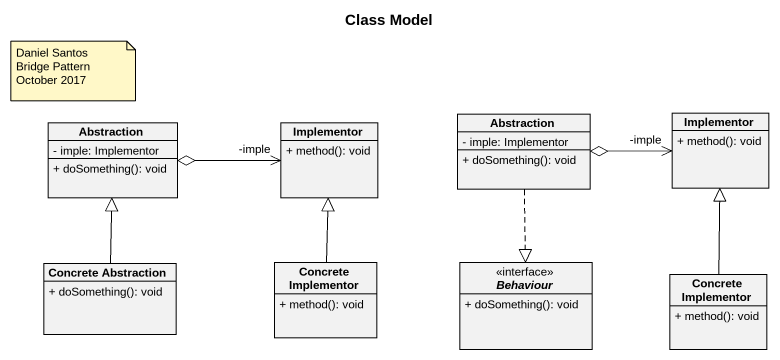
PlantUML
@startuml
title Class Model
hide circle
hide empty members
skinparam classAttributeIconSize 0
class Abstraction {
  - imple: Implementor
  + doSomething(): void
}
class Implementor {
  + method(): void
}
class "Abstraction" as Abstraction_2 {
  - imple: Implementor
  + doSomething(): void
}
class "Implementor" as Implementor_2 {
  + method(): void
}
class "Concrete Abstraction" as Concrete_Abstraction {
  + doSomething(): void
}
class "Concrete Implementor" as Concrete_Implementor {
  + method(): void
}
interface Behaviour {
  + doSomething(): void
}
class "Concrete Implementor" as Concrete_Implementor_2 {
  + method(): void
}
Abstraction ..|> Behaviour
Implementor "-imple" <-left-o Abstraction
Implementor_2 "-imple" <-left-o Abstraction_2
Concrete_Abstraction -up-|> Abstraction_2
Concrete_Implementor -up-|> Implementor_2
Concrete_Implementor_2 -up-|> Implementor
note as N1
  Daniel Santos
  Bridge Pattern
  October 2017
end note
@enduml
